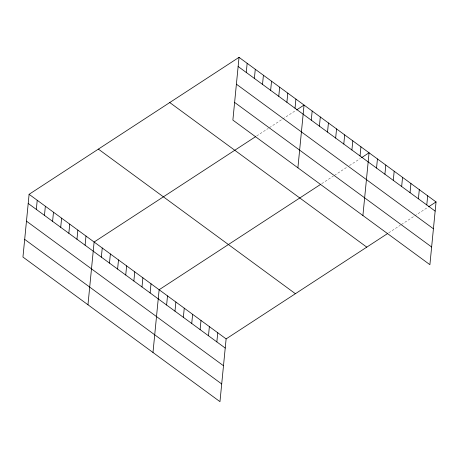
<?xml version="1.0" encoding="UTF-8"?>
<svg xmlns="http://www.w3.org/2000/svg" width="459" height="459" viewBox="0 0 459 459"><rect width="100%" height="100%" fill="white"/><g stroke="black" fill="none" stroke-linecap="round" stroke-linejoin="round"><path stroke-width="0.34" stroke-dasharray="2.29 1.72" d="M256.707 135.95L268.257 128.417M269.41 127.665L282.107 119.374M282.687 119.001L295.389 110.711M321.725 183.663L333.268 176.13M334.427 175.378L347.124 167.093M349.437 165.584L360.407 158.43M388.71 232.828L400.259 225.294M401.413 224.537L414.11 216.252M414.689 215.879L427.392 207.588"/><path stroke-width="0.69" d="M239.03 57.346L232.879 120.097L429.899 264.688L436.05 201.943L239.03 57.346L29.101 194.312L22.95 257.057L219.97 401.654L226.121 338.903L387.557 233.579M36.33 209.424L37.231 200.273M44.46 215.391L45.355 206.24M52.584 221.353L53.485 212.201M60.714 227.32L61.609 218.168M68.839 233.281L69.739 224.13M76.969 239.248L77.864 230.097M85.093 245.209L85.994 236.058M87.967 304.776L94.118 242.025L255.554 136.702M101.347 257.138L102.248 247.992M109.477 263.105L110.372 253.953M117.602 269.072L118.502 259.92M125.732 275.033L126.627 265.881M133.856 281L134.757 271.848M141.986 286.961L142.881 277.81M150.11 292.928L151.011 283.777M152.985 352.489L159.135 289.738L320.571 184.415M166.611 305.034L167.506 295.883M174.982 311.179L175.883 302.028M183.359 317.324L184.254 308.178M191.73 323.475L192.631 314.323M200.107 329.619L201.002 320.468M208.478 335.764L209.373 326.613M216.849 341.909L217.75 332.758M246.259 72.465L247.16 63.313M254.389 78.426L255.284 69.275M262.514 84.393L263.414 75.242M270.644 90.354L271.539 81.209M278.768 96.321L279.669 87.17M286.898 102.288L287.793 93.137M295.022 108.249L295.923 99.098M297.897 167.816L304.047 105.065L296.543 109.959M311.277 120.178L312.172 111.026M319.407 126.145L320.302 116.993M327.531 132.106L328.426 122.955M335.661 138.073L336.556 128.922M343.785 144.034L344.68 134.889M351.91 150.001L352.81 140.85M360.04 155.968L360.935 146.817M362.908 215.529L369.065 152.778L361.56 157.678M376.541 168.074L377.436 158.923M384.912 174.219L385.812 165.068M393.288 180.364L394.183 171.213M401.659 186.509L402.554 177.358M410.03 192.654L410.931 183.502M418.407 198.799L419.302 189.653M426.778 204.944L427.679 195.798M428.545 206.837L436.05 201.943M238.135 66.498L435.155 211.094M236.402 84.186L433.416 228.777M234.612 102.409L431.632 247.005M169.755 102.546L366.775 247.137M98.381 149.112L295.395 293.703M29.101 194.312L226.121 338.903M28.206 203.457L225.226 348.054M26.473 221.146L223.493 365.743M24.683 239.374L221.703 383.965"/></g></svg>
